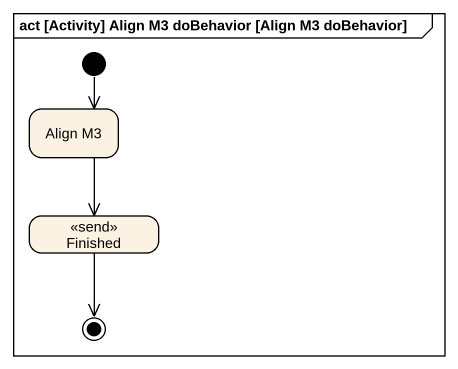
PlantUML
@startuml
mainframe act [Activity] Align M3 doBehavior [Align M3 doBehavior]
hide empty description
state "Align M3" as Align_M3
state Finished <<send>>
[*] --> Align_M3
Align_M3 --> Finished
Finished --> [*]
@enduml
